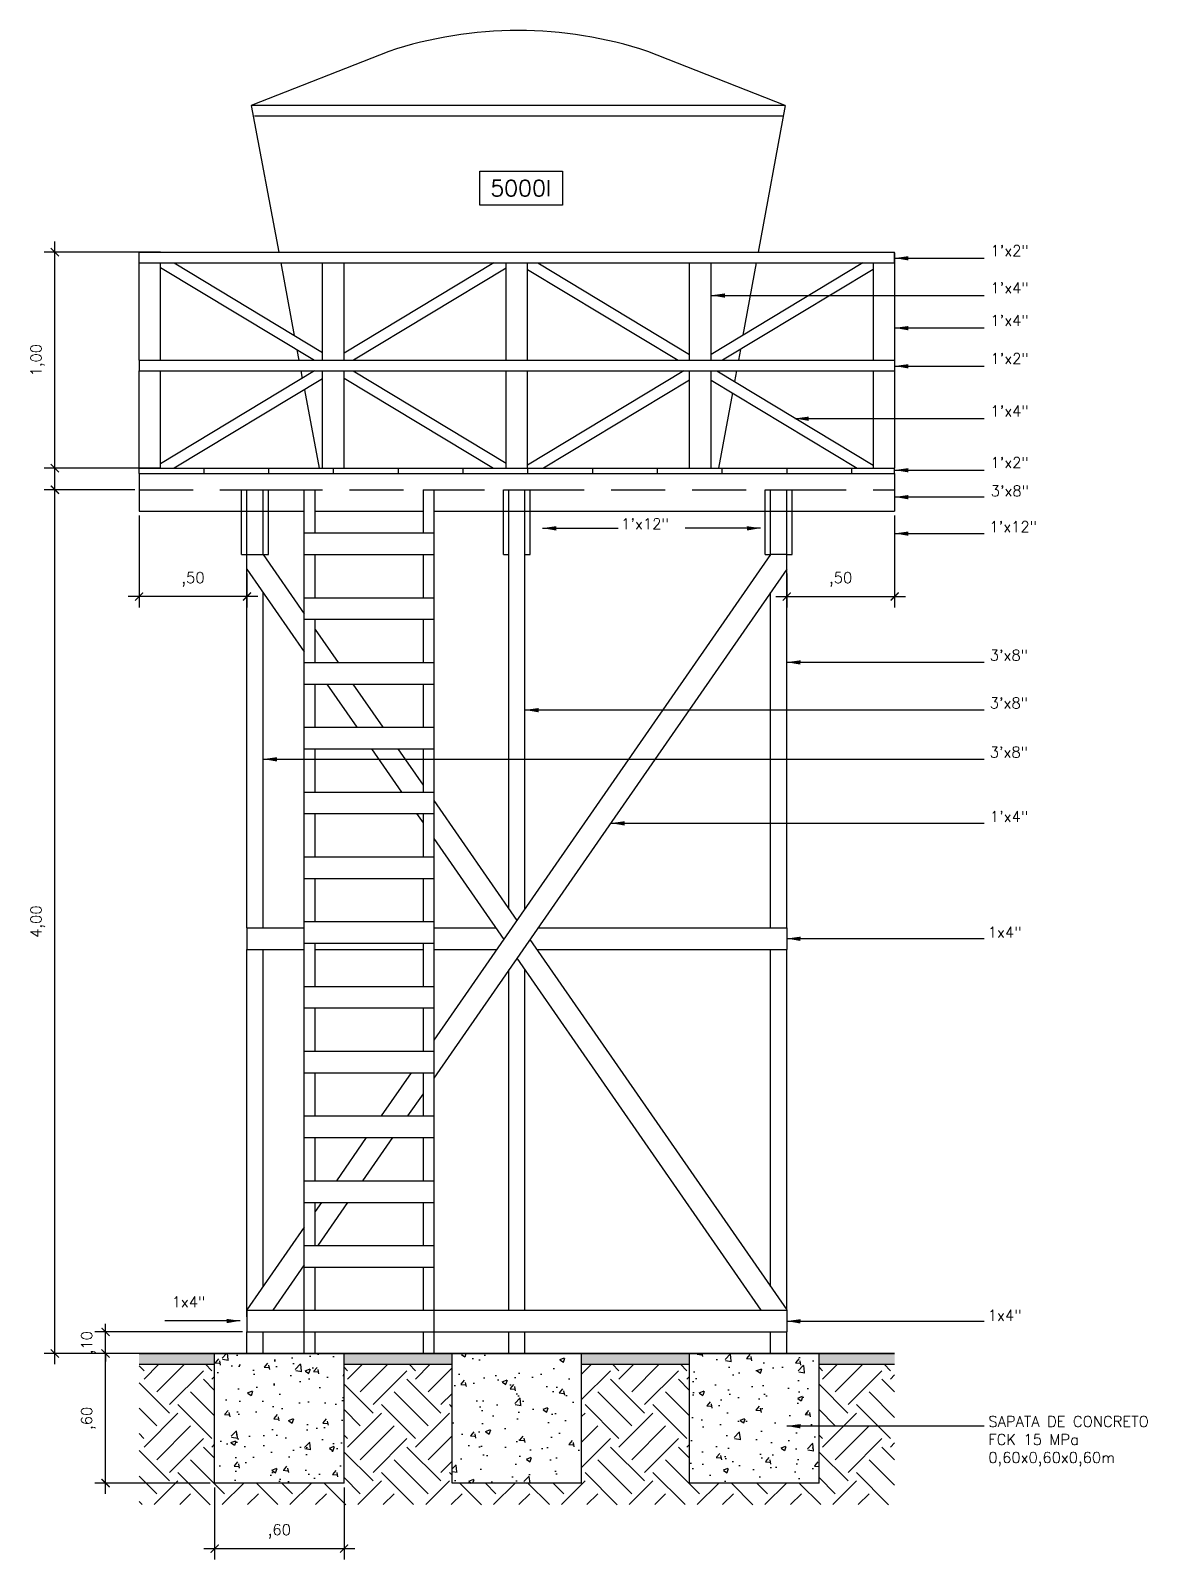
# Model space of a CAD drawing. Header units: millimetres. Extents: x 260 to 453, y 660 to 898.
# Drawn here: x 291.08 to 296.25, y 718.16 to 725.24 of the extents above; entities that cross this region are included whole.
import ezdxf

# ---------------------------------------------------------------- set-up
doc = ezdxf.new("R2010")
doc.units = ezdxf.units.MM
doc.linetypes.add('DASHED', pattern=[19.05, 12.7, -6.35])
doc.linetypes.add('HIDDEN', pattern=[0.375, 0.25, -0.125])
for name, color, linetype in [('AR_COTAS', 1, 'Continuous'), ('AR_SANITÁRIOS', 254, 'Continuous'), ('AR_SÍMBOLOS', 1, 'Continuous'), ('AR_TEXTOS', 2, 'Continuous'), ('CANT-COMPESADO E ESTR MADEIRA', 3, 'Continuous'), ('CANT-CORTE 01', 1, 'Continuous'), ('CANT-CORTE 03', 3, 'Continuous'), ('CANT-MOBILIARIO', 254, 'Continuous')]:
    doc.layers.add(name, color=color, linetype=linetype)
doc.styles.add('ROMANS', font='romans.shx')
doc.dimstyles.new('ESCALA 1.25', dxfattribs={"dimtxt": 0.05, "dimasz": 0.0375, "dimexe": 0.05, "dimexo": 0.02, "dimgap": 0.05, "dimtad": 1, "dimzin": 4, "dimtxsty": 'ROMANS', "dimblk": 'ARCHTICK', "dimcen": 0.5, "dimdle": 0.05, "dimclrd": 256, "dimclre": 256, "dimclrt": 2, "dimazin": 0, "dimtfac": 1, "dimtix": 1, "dimtmove": 2, "dimatfit": 0, "dimldrblk": 'ARCHTICK', "dimfxl": 1, "dimtolj": 1, "dimtzin": 0, "dimlwd": -1, "dimlwe": -1, "dimarcsym": 0})
pattern_1 = [(50, (-1065.41267, -206.37205), (0.227730836, -0.019923857), [0.0238125, -0.2619375]), (355, (-1065.41267, -206.37205), (-0.044053532, 0.238820804), [0.01905, -0.20955]), (100.451, (-1065.3937, -206.3737), (0.183678127, 0.21889586), [0.0202375, -0.2226125]), (46.1842, (-1065.41267, -206.30855), (0.3388488, -0.05255291), [0.03571875, -0.39290625]), (96.6356, (-1065.38443, -206.31293), (0.29675529, 0.309281945), [0.03035625, -0.33391875]), (351.184, (-1065.41267, -206.30855), (0.29675576, 0.3092814), [0.028575, -0.314325]), (21, (-1065.38092, -206.32442), (0.1895186, -0.127831898), [0.0238125, -0.2619375]), (326, (-1065.38092, -206.32442), (0.077252535, 0.230234958), [0.01905, -0.20955]), (71.4514, (-1065.36513, -206.33508), (0.266770613, 0.102403572), [0.0202375, -0.2226125]), (37.5, (-1065.41267, -206.37205), (0.003860754, 0.1056937986), [0, -0.20701, 0, -0.212725, 0, -0.21034375]), (7.5, (-1065.41267, -206.37205), (0.083524578, 0.1252257185), [0, -0.121285, 0, -0.2022475, 0, -0.08016875]), (327.5, (-1065.48347, -206.37205), (0.169488244, -0.00716093), [0, -0.079375, 0, -0.24765, 0, -0.3286125]), (317.5, (-1065.51522, -206.37205), (0.185161477, 0.031783114), [0, -0.1031875, 0, -0.164465, 0, -0.2333625])]

# ---------------------------------------------------------------- blocks, each defined once
blk = doc.blocks.new('_ArchTick')
at = {"color": 0, "const_width": 0.15}
blk.add_lwpolyline([(-0.5, -0.5), (0.5, 0.5)], dxfattribs=at)
blk = doc.blocks.new('*D61')
at = {"layer": 'AR_COTAS', "transparency": 16777216}
for p, q in [((291.9305, 718.4908), (291.9305, 718.1572)), ((292.5305, 718.4908), (292.5305, 718.1572)), ((291.8805, 718.2072), (292.5805, 718.2072))]:
    blk.add_line(p, q, dxfattribs=at)
at = {"layer": 'Defpoints', "color": 0, "transparency": 16777216}
for p in [(291.9305, 718.5108), (292.5305, 718.5108), (292.5305, 718.2072)]:
    blk.add_point(p, dxfattribs=at)
at = {"layer": 'AR_COTAS', "transparency": 16777216, "xscale": 0.0375, "yscale": 0.0375, "zscale": 0.0375, "rotation": 180}
blk.add_blockref('_ArchTick', (291.9305, 718.2072), dxfattribs=at)
at = {"layer": 'AR_COTAS', "transparency": 16777216, "xscale": 0.0375, "yscale": 0.0375, "zscale": 0.0375}
blk.add_blockref('_ArchTick', (292.5305, 718.2072), dxfattribs=at)
at = {"layer": 'AR_COTAS', "color": 2, "transparency": 16777216, "insert": (292.2305, 718.287), "char_height": 0.05, "attachment_point": 5, "style": 'ROMANS'}
blk.add_mtext('\\A1;,60', dxfattribs=at)
blk = doc.blocks.new('*D62')
at = {"layer": 'AR_COTAS', "transparency": 16777216}
for p, q in [((291.6802, 724.2108), (291.1407, 724.2108)), ((291.1907, 723.1608), (291.1907, 724.2608)), ((291.6802, 723.2108), (291.1407, 723.2108))]:
    blk.add_line(p, q, dxfattribs=at)
at = {"layer": 'Defpoints', "color": 0, "transparency": 16777216}
for p in [(291.1907, 724.2108), (291.7002, 724.2108), (291.7002, 723.2108)]:
    blk.add_point(p, dxfattribs=at)
at = {"layer": 'AR_COTAS', "transparency": 16777216, "xscale": 0.0375, "yscale": 0.0375, "zscale": 0.0375}
for p, rotation in [((291.1907, 724.2108), 90), ((291.1907, 723.2108), 270)]:
    blk.add_blockref('_ArchTick', p, dxfattribs=dict(at, rotation=rotation))
at = {"layer": 'AR_COTAS', "color": 2, "transparency": 16777216, "insert": (291.1109, 723.7108), "char_height": 0.05, "attachment_point": 5, "rotation": 90, "style": 'ROMANS'}
blk.add_mtext('\\A1;1,00', dxfattribs=at)
blk = doc.blocks.new('*D139')
at = {"layer": 'AR_COTAS', "transparency": 16777216}
for p, q in [((291.9105, 719.1108), (291.3755, 719.1108)), ((291.4255, 718.4608), (291.4255, 719.1608)), ((291.9105, 718.5108), (291.3755, 718.5108))]:
    blk.add_line(p, q, dxfattribs=at)
at = {"layer": 'Defpoints', "color": 0, "transparency": 16777216}
for p in [(291.4255, 719.1108), (291.9305, 719.1108), (291.9305, 718.5108)]:
    blk.add_point(p, dxfattribs=at)
at = {"layer": 'AR_COTAS', "transparency": 16777216, "xscale": 0.0375, "yscale": 0.0375, "zscale": 0.0375}
for p, rotation in [((291.4255, 719.1108), 90), ((291.4255, 718.5108), 270)]:
    blk.add_blockref('_ArchTick', p, dxfattribs=dict(at, rotation=rotation))
at = {"layer": 'AR_COTAS', "color": 2, "transparency": 16777216, "insert": (291.3457, 718.8108), "char_height": 0.05, "attachment_point": 5, "rotation": 90, "style": 'ROMANS'}
blk.add_mtext('\\A1;,60', dxfattribs=at)
blk = doc.blocks.new('*D140')
at = {"layer": 'AR_COTAS', "transparency": 16777216}
for p, q in [((291.4255, 719.2108), (291.4255, 719.2483)), ((292.0605, 719.2108), (291.3755, 719.2108)), ((291.4255, 719.1108), (291.4255, 719.2108)), ((291.5605, 719.1108), (291.3755, 719.1108)), ((291.4255, 719.1108), (291.4255, 719.0733))]:
    blk.add_line(p, q, dxfattribs=at)
at = {"layer": 'Defpoints', "color": 0, "transparency": 16777216}
for p in [(291.4255, 719.2108), (292.0805, 719.2108), (291.5805, 719.1108)]:
    blk.add_point(p, dxfattribs=at)
at = {"layer": 'AR_COTAS', "transparency": 16777216, "xscale": 0.0375, "yscale": 0.0375, "zscale": 0.0375}
for p, rotation in [((291.4255, 719.2108), 270), ((291.4255, 719.1108), 90)]:
    blk.add_blockref('_ArchTick', p, dxfattribs=dict(at, rotation=rotation))
at = {"layer": 'AR_COTAS', "color": 2, "transparency": 16777216, "insert": (291.3457, 719.1608), "char_height": 0.05, "attachment_point": 5, "rotation": 90, "style": 'ROMANS'}
blk.add_mtext('\\A1;,10', dxfattribs=at)
blk = doc.blocks.new('*D141')
at = {"layer": 'AR_COTAS', "transparency": 16777216}
for p, q in [((291.5805, 722.9908), (291.5805, 722.5662)), ((292.0805, 722.7235), (292.0805, 722.5662)), ((292.1305, 722.6162), (291.5305, 722.6162))]:
    blk.add_line(p, q, dxfattribs=at)
at = {"layer": 'Defpoints', "color": 0, "transparency": 16777216}
for p in [(291.5805, 723.0108), (292.0805, 722.7435), (291.5805, 722.6162)]:
    blk.add_point(p, dxfattribs=at)
at = {"layer": 'AR_COTAS', "transparency": 16777216, "xscale": 0.0375, "yscale": 0.0375, "zscale": 0.0375, "rotation": 180}
blk.add_blockref('_ArchTick', (291.5805, 722.6162), dxfattribs=at)
at = {"layer": 'AR_COTAS', "transparency": 16777216, "xscale": 0.0375, "yscale": 0.0375, "zscale": 0.0375}
blk.add_blockref('_ArchTick', (292.0805, 722.6162), dxfattribs=at)
at = {"layer": 'AR_COTAS', "color": 2, "transparency": 16777216, "insert": (291.8305, 722.696), "char_height": 0.05, "attachment_point": 5, "style": 'ROMANS'}
blk.add_mtext('\\A1;,50', dxfattribs=at)
blk = doc.blocks.new('*D142')
at = {"layer": 'AR_COTAS', "transparency": 16777216}
for p, q in [((295.0805, 722.9908), (295.0805, 722.5662)), ((294.5805, 722.7235), (294.5805, 722.5662)), ((294.5305, 722.6162), (295.1305, 722.6162))]:
    blk.add_line(p, q, dxfattribs=at)
at = {"layer": 'Defpoints', "color": 0, "transparency": 16777216}
for p in [(295.0805, 723.0108), (294.5805, 722.7435), (295.0805, 722.6162)]:
    blk.add_point(p, dxfattribs=at)
at = {"layer": 'AR_COTAS', "transparency": 16777216, "xscale": 0.0375, "yscale": 0.0375, "zscale": 0.0375, "rotation": 180}
blk.add_blockref('_ArchTick', (294.5805, 722.6162), dxfattribs=at)
at = {"layer": 'AR_COTAS', "transparency": 16777216, "xscale": 0.0375, "yscale": 0.0375, "zscale": 0.0375}
blk.add_blockref('_ArchTick', (295.0805, 722.6162), dxfattribs=at)
at = {"layer": 'AR_COTAS', "color": 2, "transparency": 16777216, "insert": (294.8305, 722.696), "char_height": 0.05, "attachment_point": 5, "style": 'ROMANS'}
blk.add_mtext('\\A1;,50', dxfattribs=at)
blk = doc.blocks.new('*D64')
at = {"layer": 'AR_COTAS', "transparency": 16777216}
for p, q in [((291.1907, 719.0608), (291.1907, 723.1608)), ((291.5605, 723.1108), (291.1407, 723.1108)), ((291.5605, 719.1108), (291.1407, 719.1108))]:
    blk.add_line(p, q, dxfattribs=at)
at = {"layer": 'Defpoints', "color": 0, "transparency": 16777216}
for p in [(291.1907, 723.1108), (291.5805, 723.1108), (291.5805, 719.1108)]:
    blk.add_point(p, dxfattribs=at)
at = {"layer": 'AR_COTAS', "transparency": 16777216, "xscale": 0.0375, "yscale": 0.0375, "zscale": 0.0375}
for p, rotation in [((291.1907, 723.1108), 90), ((291.1907, 719.1108), 270)]:
    blk.add_blockref('_ArchTick', p, dxfattribs=dict(at, rotation=rotation))
at = {"layer": 'AR_COTAS', "color": 2, "transparency": 16777216, "insert": (291.1109, 721.1108), "char_height": 0.05, "attachment_point": 5, "rotation": 90, "style": 'ROMANS'}
blk.add_mtext('\\A1;4,00', dxfattribs=at)

msp = doc.modelspace()

# ---------------------------------------------------------------- hatches: boundary and pattern name
at = {"layer": 'CANT-COMPESADO E ESTR MADEIRA'}
h = msp.add_hatch(dxfattribs=at)
h.set_pattern_fill('AR-SAND', color=256, scale=0.035, style=0)
h.set_pattern_definition([(37.5, (-1065.4127, -206.372), (-0.0560011, 1.7129463), [0, -1.35128, 0, -1.5113, 0, -1.444625]), (7.5, (-1065.4127, -206.372), (1.5733315, 2.508888), [0, -0.72898, 0, -1.21793, 0, -0.466725]), (327.5, (-1066.5061, -206.372), (2.7684733, 0.0050301), [0, -0.4445, 0, -1.6002, 0, -2.08915]), (317.5, (-1066.5061, -206.372), (2.6724476, 0.7802526), [0, -0.22225, 0, -1.04902, 0, -1.20015])])
h.paths.add_polyline_path([(292.5305, 718.5108), (292.5305, 719.1108), (291.9305, 719.1108), (291.9305, 718.5108)])
at = {"layer": 'CANT-CORTE 01'}
h = msp.add_hatch(dxfattribs=at)
h.set_pattern_fill('AR-CONC', color=1, scale=0.00125, style=0)
h.set_pattern_definition(pattern_1)
h.paths.add_polyline_path([(292.5305, 719.1108), (291.9305, 719.1108), (291.9305, 718.5108), (292.5305, 718.5108)])
h = msp.add_hatch(dxfattribs=at)
h.set_pattern_fill('AR-CONC', color=1, scale=0.00125, style=0)
h.set_pattern_definition(pattern_1)
h.paths.add_polyline_path([(293.0305, 718.5108), (293.6305, 718.5108), (293.6305, 719.1108), (293.0305, 719.1108)])
h = msp.add_hatch(dxfattribs=at)
h.set_pattern_fill('AR-CONC', color=1, scale=0.00125, style=0)
h.set_pattern_definition(pattern_1)
h.paths.add_polyline_path([(294.1305, 718.5108), (294.7305, 718.5108), (294.7305, 719.1108), (294.1305, 719.1108)])
at = {"layer": 'CANT-CORTE 01', "ltscale": 0.5}
h = msp.add_hatch(dxfattribs=at)
h.set_pattern_fill('EARTH', color=254, scale=0.035, angle=405, style=0)
h.set_pattern_definition([(45, (-1073.95122, -206.76607), (7e-16, 0.314308964), [0.22225, -0.22225]), (45, (-1074.01015, -206.70714), (7e-16, 0.314308964), [0.22225, -0.22225]), (45, (-1074.06908, -206.6482), (7e-16, 0.314308964), [0.22225, -0.22225]), (135, (-1074.06908, -206.60892), (-0.314308964, 7e-16), [0.22225, -0.22225]), (135, (-1074.01015, -206.54999), (-0.314308964, 7e-16), [0.22225, -0.22225]), (135, (-1073.95122, -206.49105), (-0.314308964, 7e-16), [0.22225, -0.22225])])
h.paths.add_polyline_path([(295.0805, 719.0608), (294.7305, 719.0608), (294.7305, 718.5108), (294.1305, 718.5108), (294.1305, 719.0608), (293.6305, 719.0608), (293.6305, 718.5108), (293.0305, 718.5108), (293.0305, 719.0608), (292.5305, 719.0608), (292.5305, 718.5108), (291.9305, 718.5108), (291.9305, 719.0608), (291.5805, 719.0608), (291.5805, 718.4108), (295.0805, 718.4108)])
at = {"layer": 'CANT-CORTE 03'}
for points in [[(291.9305, 719.1108), (291.5805, 719.1108), (291.5805, 719.0608), (291.9305, 719.0608)], [(293.0305, 719.1108), (292.5305, 719.1108), (292.5305, 719.0608), (293.0305, 719.0608)], [(294.1305, 719.1108), (293.6305, 719.1108), (293.6305, 719.0608), (294.1305, 719.0608)], [(295.0805, 719.1108), (294.7305, 719.1108), (294.7305, 719.0608), (295.0805, 719.0608)]]:
    msp.add_hatch(color=256, dxfattribs=at).paths.add_polyline_path(points)

# ---------------------------------------------------------------- linework, layer by layer
at = {"layer": 'AR_COTAS'}
msp.add_lwpolyline([(293.1598, 724.5863), (293.5419, 724.5863), (293.5419, 724.4279), (293.1598, 724.4279)], close=True, dxfattribs=at)
at = {"layer": 'AR_SANITÁRIOS'}
for p, q in [((292.737, 725.1408), (292.1001, 724.8908)), ((294.5739, 724.8908), (293.937, 725.1408)), ((292.1001, 724.8908), (292.2275, 724.2108)), ((294.5739, 724.8908), (292.1001, 724.8908)), ((294.5647, 724.8408), (292.1147, 724.8408)), ((294.5739, 724.8908), (294.4488, 724.2108)), ((292.2368, 724.1608), (292.2997, 723.8252)), ((294.4396, 724.1608), (294.378, 723.8262)), ((292.312, 723.7594), (292.3211, 723.7108)), ((294.3659, 723.7605), (294.3567, 723.7108)), ((292.3305, 723.6608), (292.3369, 723.6266)), ((294.3475, 723.6608), (294.3385, 723.6119)), ((292.3467, 723.5741), (292.4147, 723.2108)), ((294.3289, 723.5593), (294.2647, 723.2108))]:
    msp.add_line(p, q, dxfattribs=at)
msp.add_arc((293.337, 723.3194), 1.9177, 71.76734, 108.23266, dxfattribs=at)
at = {"layer": 'AR_SÍMBOLOS'}
for p, q in [((295.0805, 724.1836), (295.4949, 724.1836)), ((294.2305, 724.011), (295.4949, 724.011)), ((295.0805, 723.8602), (295.4949, 723.8602)), ((295.0805, 723.6836), (295.4949, 723.6836)), ((294.6189, 723.4407), (295.4949, 723.4407)), ((295.0805, 723.202), (295.4949, 723.202)), ((295.0805, 723.0774), (295.4949, 723.0774)), ((293.4491, 722.933), (293.7993, 722.933)), ((294.4599, 722.933), (294.1097, 722.933)), ((295.0805, 722.9086), (295.4949, 722.9086)), ((294.5805, 722.3121), (295.4949, 722.3121)), ((293.368, 722.0911), (295.4949, 722.0911)), ((292.1555, 721.8634), (295.4949, 721.8634)), ((293.7662, 721.5669), (295.4949, 721.5669)), ((294.5805, 721.0324), (295.4949, 721.0324)), ((292.0497, 719.2623), (291.6995, 719.2623)), ((294.5805, 719.2608), (295.4949, 719.2608)), ((294.5805, 718.7751), (295.4949, 718.7751))]:
    msp.add_line(p, q, dxfattribs=at)
for points in [[(295.1446, 724.1924), (295.1442, 724.1724), (295.0805, 724.1836)], [(294.2946, 724.0199), (294.2942, 723.9999), (294.2305, 724.011)], [(295.1446, 723.869), (295.1442, 723.849), (295.0805, 723.8602)], [(295.1446, 723.6924), (295.1442, 723.6724), (295.0805, 723.6836)], [(294.683, 723.4496), (294.6827, 723.4296), (294.6189, 723.4407)], [(295.1446, 723.2109), (295.1442, 723.1909), (295.0805, 723.202)], [(295.1446, 723.0863), (295.1442, 723.0663), (295.0805, 723.0774)], [(293.5132, 722.9419), (293.5129, 722.9219), (293.4491, 722.933)], [(294.3958, 722.9419), (294.3962, 722.9219), (294.4599, 722.933)], [(295.1446, 722.9174), (295.1442, 722.8974), (295.0805, 722.9086)], [(294.6446, 722.321), (294.6442, 722.301), (294.5805, 722.3121)], [(293.4321, 722.0999), (293.4317, 722.0799), (293.368, 722.0911)], [(292.2196, 721.8723), (292.2192, 721.8523), (292.1555, 721.8634)], [(293.8303, 721.5757), (293.8299, 721.5557), (293.7662, 721.5669)], [(294.6446, 721.0412), (294.6442, 721.0212), (294.5805, 721.0324)], [(291.9856, 719.2711), (291.986, 719.2512), (292.0497, 719.2623)], [(294.6446, 719.2697), (294.6442, 719.2497), (294.5805, 719.2608)], [(294.6446, 718.784), (294.6442, 718.764), (294.5805, 718.7751)]]:
    msp.add_solid(points, dxfattribs=at)
at = {"layer": 'CANT-COMPESADO E ESTR MADEIRA', "color": 3}
for p, q in [((291.5805, 724.2108), (295.0805, 724.2108)), ((291.5805, 724.1608), (291.5805, 724.2108)), ((295.0805, 724.1608), (295.0805, 724.2108)), ((295.0805, 724.2086), (295.0805, 724.1586)), ((291.5805, 724.1608), (295.0805, 724.1608)), ((291.5805, 723.7108), (295.0805, 723.7108)), ((291.5805, 723.7108), (291.5805, 723.6608)), ((295.0805, 723.7108), (295.0805, 723.6608)), ((291.5805, 723.6608), (295.0805, 723.6608)), ((292.0805, 722.8108), (292.1555, 722.8108)), ((294.5805, 722.8108), (294.5055, 722.8108))]:
    msp.add_line(p, q, dxfattribs=at)
at = {"layer": 'CANT-COMPESADO E ESTR MADEIRA', "color": 2}
for p, q in [((291.5805, 723.7108), (291.5805, 724.1608)), ((291.6805, 723.7108), (291.6805, 724.1608)), ((292.4305, 723.7108), (292.4305, 724.1608)), ((292.5305, 723.7108), (292.5305, 724.1608)), ((294.1305, 723.7108), (294.1305, 724.1608)), ((294.2305, 723.7108), (294.2305, 724.1608)), ((294.9805, 724.1608), (294.9805, 723.7108)), ((295.0805, 724.1608), (295.0805, 723.7108)), ((291.5805, 723.2108), (291.5805, 723.6608)), ((291.6805, 723.2108), (291.6805, 723.6608)), ((292.4305, 723.2108), (292.4305, 723.6608)), ((292.5305, 723.2108), (292.5305, 723.6608)), ((294.1305, 723.2108), (294.1305, 723.6608)), ((294.2305, 723.2108), (294.2305, 723.6608)), ((294.9805, 723.6608), (294.9805, 723.2108)), ((295.0805, 723.6608), (295.0805, 723.2108)), ((291.5805, 723.1858), (291.5805, 723.2108)), ((291.5805, 723.1858), (295.0805, 723.1858)), ((291.5805, 723.1108), (291.5805, 723.0108)), ((295.0805, 723.1108), (295.0805, 723.0108)), ((291.5805, 723.0108), (292.0555, 723.0108)), ((292.1805, 723.0108), (292.3459, 723.0108)), ((292.3959, 723.0108), (292.8959, 723.0108)), ((292.9459, 723.0108), (293.268, 723.0108)), ((293.393, 723.0108), (294.4805, 723.0108)), ((294.6055, 723.0108), (295.0805, 723.0108)), ((292.1555, 722.8108), (292.3459, 722.5363)), ((294.5055, 722.8108), (292.9459, 720.5616)), ((292.0805, 722.7435), (292.3459, 722.3608)), ((294.5805, 722.7435), (292.9459, 720.3861)), ((292.3959, 722.4642), (292.5022, 722.3108)), ((292.4499, 722.2108), (292.5886, 722.0108)), ((292.5716, 722.2108), (292.7103, 722.0108)), ((292.6579, 721.9108), (292.7966, 721.7108)), ((292.7796, 721.9108), (292.8959, 721.7431)), ((292.9459, 721.671), (293.3305, 721.1163)), ((292.8659, 721.6108), (292.8959, 721.5676)), ((292.9459, 721.4955), (293.2697, 721.0286)), ((292.0805, 721.0824), (292.3459, 721.0824)), ((292.0805, 721.0824), (292.0805, 720.9824)), ((292.9459, 721.0824), (293.2324, 721.0824)), ((293.3914, 721.0286), (294.5805, 719.3137)), ((293.4287, 721.0824), (294.5805, 721.0824)), ((294.5805, 721.0824), (294.5805, 720.9824)), ((292.0805, 720.9824), (292.3459, 720.9824)), ((292.3959, 720.9824), (292.8959, 720.9824)), ((292.9459, 720.9824), (293.2376, 720.9824)), ((293.4234, 720.9824), (294.5805, 720.9824)), ((293.3305, 720.9408), (294.4608, 719.3108)), ((292.8413, 720.4108), (292.7026, 720.2108)), ((292.8959, 720.314), (292.8243, 720.2108)), ((292.6333, 720.1108), (292.4946, 719.9108)), ((292.755, 720.1108), (292.6163, 719.9108)), ((292.4252, 719.8108), (292.3959, 719.7685)), ((292.5469, 719.8108), (292.4082, 719.6108)), ((292.3459, 719.6964), (292.0805, 719.3137)), ((292.3459, 719.5209), (292.2002, 719.3108)), ((292.0805, 719.3137), (292.0805, 719.2108)), ((292.0805, 719.3108), (292.3459, 719.3108)), ((292.9459, 719.3108), (294.5805, 719.3108)), ((294.5805, 719.3108), (294.5805, 719.2108)), ((292.0805, 719.2108), (292.3459, 719.2108)), ((292.9459, 719.2108), (294.5805, 719.2108))]:
    msp.add_line(p, q, dxfattribs=at)
at = {"layer": 'CANT-COMPESADO E ESTR MADEIRA', "color": 1}
for p, q in [((291.6805, 724.1398), (292.3926, 723.7108)), ((291.7425, 724.1608), (292.4305, 723.7464)), ((293.2237, 724.1608), (292.5305, 723.7432)), ((293.2805, 724.1367), (292.5736, 723.7108)), ((293.3805, 724.1306), (294.0774, 723.7108)), ((293.4273, 724.1608), (294.1305, 723.7372)), ((294.9335, 724.1608), (294.2305, 723.7373)), ((294.9805, 724.1308), (294.2834, 723.7108)), ((292.3937, 723.6608), (291.6805, 723.2312)), ((292.5725, 723.6608), (293.2805, 723.2343)), ((294.1035, 723.6608), (293.3805, 723.2253)), ((294.2573, 723.6608), (294.9805, 723.2252)), ((292.4305, 723.6246), (291.7436, 723.2108)), ((292.5305, 723.6278), (293.2227, 723.2108)), ((294.1305, 723.6187), (293.4534, 723.2108)), ((294.2305, 723.6186), (294.9074, 723.2108)), ((291.5805, 723.2108), (295.0805, 723.2108)), ((291.8805, 723.2108), (291.8805, 723.1858)), ((292.1805, 723.2108), (292.1805, 723.1858)), ((292.4805, 723.2108), (292.4805, 723.1858)), ((292.7805, 723.2108), (292.7805, 723.1858)), ((293.0805, 723.2108), (293.0805, 723.1858)), ((293.3805, 723.2108), (293.3805, 723.1858)), ((293.6805, 723.2108), (293.6805, 723.1858)), ((293.9805, 723.2108), (293.9805, 723.1858)), ((294.2805, 723.2108), (294.2805, 723.1858)), ((294.5805, 723.2108), (294.5805, 723.1858)), ((294.8805, 723.2108), (294.8805, 723.1858)), ((292.0805, 722.8108), (292.0805, 723.0108)), ((292.1555, 722.8108), (292.1555, 723.0108)), ((293.293, 721.1704), (293.293, 723.0108)), ((293.368, 721.1704), (293.368, 723.0108)), ((294.5055, 722.8108), (294.5055, 723.0108)), ((294.5805, 722.8108), (294.5805, 723.0108)), ((292.0805, 721.0824), (292.0805, 722.7435)), ((294.5805, 721.0824), (294.5805, 722.7435)), ((292.1555, 721.0824), (292.1555, 722.6353)), ((294.5055, 721.0824), (294.5055, 722.6353)), ((292.0805, 719.2812), (292.0805, 720.9824)), ((292.1555, 719.4218), (292.1555, 720.9824)), ((294.5055, 719.4218), (294.5055, 720.9824)), ((294.5805, 719.3108), (294.5805, 720.9824)), ((293.293, 719.3108), (293.293, 720.8868)), ((293.368, 719.3108), (293.368, 720.8868)), ((292.0805, 719.1108), (292.0805, 719.2108)), ((292.1555, 719.1108), (292.1555, 719.2108)), ((293.293, 719.1108), (293.293, 719.2108)), ((293.368, 719.1108), (293.368, 719.2108)), ((294.5055, 719.1108), (294.5055, 719.2108)), ((294.5805, 719.1108), (294.5805, 719.2108))]:
    msp.add_line(p, q, dxfattribs=at)
at = {"layer": 'CANT-COMPESADO E ESTR MADEIRA'}
for p, q in [((293.2805, 723.7108), (293.2805, 724.1608)), ((293.3805, 723.7108), (293.3805, 724.1608)), ((293.2805, 723.2108), (293.2805, 723.6608)), ((293.3805, 723.2108), (293.3805, 723.6608)), ((292.0555, 722.8108), (292.0555, 723.0108)), ((292.1805, 722.8108), (292.1805, 723.0108)), ((293.268, 722.8108), (293.268, 723.0108)), ((293.393, 722.8108), (293.393, 723.0108)), ((294.4805, 722.8108), (294.4805, 723.0108)), ((294.6055, 722.8108), (294.6055, 723.0108)), ((292.0555, 722.8108), (292.0805, 722.8108)), ((292.1555, 722.8108), (292.1805, 722.8108)), ((293.268, 722.8108), (293.293, 722.8108)), ((293.368, 722.8108), (293.393, 722.8108)), ((294.4805, 722.8108), (294.5055, 722.8108)), ((294.5805, 722.8108), (294.6055, 722.8108))]:
    msp.add_line(p, q, dxfattribs=at)
at = {"layer": 'CANT-COMPESADO E ESTR MADEIRA', "color": 2, "linetype": 'HIDDEN'}
for p, q in [((295.0805, 723.1858), (295.0805, 723.2108)), ((291.5805, 723.1858), (291.5805, 723.1108)), ((295.0805, 723.1858), (295.0805, 723.1108))]:
    msp.add_line(p, q, dxfattribs=at)
at = {"layer": 'CANT-COMPESADO E ESTR MADEIRA', "color": 1, "linetype": 'HIDDEN'}
for p, q in [((291.5805, 723.1108), (292.0555, 723.1108)), ((292.1805, 723.1108), (293.268, 723.1108)), ((293.393, 723.1108), (294.4805, 723.1108)), ((294.6055, 723.1108), (295.0805, 723.1108))]:
    msp.add_line(p, q, dxfattribs=at)
at = {"layer": 'CANT-COMPESADO E ESTR MADEIRA', "linetype": 'DASHED', "ltscale": 0.045}
for p, q in [((292.0555, 723.1108), (292.1805, 723.1108)), ((292.0555, 723.0108), (292.0555, 723.1108)), ((292.0805, 723.0108), (292.0805, 723.1108)), ((292.1555, 723.0108), (292.1555, 723.1108)), ((292.1805, 723.0108), (292.1805, 723.1108)), ((293.268, 723.1108), (293.393, 723.1108)), ((293.268, 723.0108), (293.268, 723.1108)), ((293.293, 723.0108), (293.293, 723.1108)), ((293.368, 723.0108), (293.368, 723.1108)), ((293.393, 723.0108), (293.393, 723.1108)), ((294.4805, 723.1108), (294.6055, 723.1108)), ((294.4805, 723.0108), (294.4805, 723.1108)), ((294.5055, 723.0108), (294.5055, 723.1108)), ((294.5805, 723.0108), (294.5805, 723.1108)), ((294.6055, 723.0108), (294.6055, 723.1108)), ((292.0555, 723.0108), (292.1805, 723.0108)), ((293.268, 723.0108), (293.393, 723.0108)), ((294.4805, 723.0108), (294.6055, 723.0108))]:
    msp.add_line(p, q, dxfattribs=at)
at = {"layer": 'CANT-COMPESADO E ESTR MADEIRA', "color": 2}
for points in [[(292.0805, 722.7435), (292.0805, 722.8108)], [(294.5805, 722.7435), (294.5805, 722.8108)]]:
    msp.add_lwpolyline(points, dxfattribs=at)
at = {"layer": 'CANT-CORTE 03'}
for p, q in [((295.0805, 719.1108), (291.5805, 719.1108)), ((291.5805, 719.1108), (295.0805, 719.1108)), ((291.5805, 719.1108), (295.0805, 719.1108)), ((291.5805, 719.0608), (291.9305, 719.0608)), ((292.5305, 719.0608), (293.0305, 719.0608)), ((293.6305, 719.0608), (294.1305, 719.0608)), ((294.7305, 719.0608), (295.0805, 719.0608))]:
    msp.add_line(p, q, dxfattribs=at)
at = {"layer": 'CANT-CORTE 03', "color": 2}
for p, q in [((291.9305, 718.5108), (291.9305, 719.1108)), ((292.5305, 718.5108), (292.5305, 719.1108)), ((293.0305, 718.5108), (293.0305, 719.1108)), ((293.6305, 718.5108), (293.6305, 719.1108)), ((294.1305, 718.5108), (294.1305, 719.1108)), ((294.7305, 718.5108), (294.7305, 719.1108)), ((292.5305, 718.5108), (291.9305, 718.5108)), ((293.6305, 718.5108), (293.0305, 718.5108)), ((294.7305, 718.5108), (294.1305, 718.5108))]:
    msp.add_line(p, q, dxfattribs=at)
at = {"layer": 'CANT-MOBILIARIO', "color": 3}
for p, q in [((292.3459, 723.1108), (292.3959, 723.1108)), ((292.3459, 719.1108), (292.3459, 723.1108)), ((292.3959, 722.9108), (292.3959, 723.1108)), ((292.8959, 723.1108), (292.8959, 722.9108)), ((292.8959, 723.1108), (292.9459, 723.1108)), ((292.9459, 723.1108), (292.9459, 719.1108)), ((292.3459, 722.9108), (292.9459, 722.9108)), ((292.3459, 722.8108), (292.9459, 722.8108)), ((292.3959, 722.6108), (292.3959, 722.8108)), ((292.8959, 722.8108), (292.8959, 722.6108)), ((292.3459, 722.6108), (292.9459, 722.6108)), ((292.3459, 722.5108), (292.9459, 722.5108)), ((292.3959, 722.3108), (292.3959, 722.5108)), ((292.8959, 722.5108), (292.8959, 722.3108)), ((292.3459, 722.3108), (292.9459, 722.3108)), ((292.3459, 722.2108), (292.9459, 722.2108)), ((292.3959, 722.0108), (292.3959, 722.2108)), ((292.8959, 722.2108), (292.8959, 722.0108)), ((292.3459, 722.0108), (292.9459, 722.0108)), ((292.3459, 721.9108), (292.9459, 721.9108)), ((292.3959, 721.7108), (292.3959, 721.9108)), ((292.8959, 721.9108), (292.8959, 721.7108)), ((292.3459, 721.7108), (292.9459, 721.7108)), ((292.3459, 721.6108), (292.9459, 721.6108)), ((292.3959, 721.4108), (292.3959, 721.6108)), ((292.8959, 721.6108), (292.8959, 721.4108)), ((292.3459, 721.4108), (292.9459, 721.4108)), ((292.3459, 721.3108), (292.9459, 721.3108)), ((292.3959, 721.1108), (292.3959, 721.3108)), ((292.8959, 721.3108), (292.8959, 721.1108)), ((292.3459, 721.1108), (292.9459, 721.1108)), ((292.3459, 721.0108), (292.9459, 721.0108)), ((292.3959, 720.8108), (292.3959, 721.0108)), ((292.8959, 721.0108), (292.8959, 720.8108)), ((292.3459, 720.8108), (292.9459, 720.8108)), ((292.3459, 720.7108), (292.9459, 720.7108)), ((292.3959, 720.5108), (292.3959, 720.7108)), ((292.8959, 720.7108), (292.8959, 720.5108)), ((292.3459, 720.5108), (292.9459, 720.5108)), ((292.3459, 720.4108), (292.9459, 720.4108)), ((292.3959, 720.2108), (292.3959, 720.4108)), ((292.8959, 720.4108), (292.8959, 720.2108)), ((292.3459, 720.2108), (292.9459, 720.2108)), ((292.3459, 720.1108), (292.9459, 720.1108)), ((292.3959, 719.9108), (292.3959, 720.1108)), ((292.8959, 720.1108), (292.8959, 719.9108)), ((292.3459, 719.9108), (292.9459, 719.9108)), ((292.3459, 719.8108), (292.9459, 719.8108)), ((292.3959, 719.6108), (292.3959, 719.8108)), ((292.8959, 719.8108), (292.8959, 719.6108)), ((292.3459, 719.6108), (292.9459, 719.6108)), ((292.3459, 719.5108), (292.9459, 719.5108)), ((292.3959, 719.3108), (292.3959, 719.5108)), ((292.8959, 719.5108), (292.8959, 719.3108)), ((292.3459, 719.3108), (292.9459, 719.3108)), ((292.3459, 719.2108), (292.9459, 719.2108)), ((292.3959, 719.1108), (292.3959, 719.2108)), ((292.8959, 719.2108), (292.8959, 719.1108))]:
    msp.add_line(p, q, dxfattribs=at)

# ---------------------------------------------------------------- texts
at = {"layer": 'AR_TEXTOS', "width": 5.4021, "style": 'ROMANS'}
for s, insert, char_height, attachment_point in [('5000l', (293.2078, 724.5446), 0.075, 1), ('1\'x2"', (295.5242, 724.2431), 0.05, 1), ('1\'x4"', (295.5242, 724.0706), 0.05, 1), ('1\'x4"', (295.5242, 723.9197), 0.05, 1), ('1\'x2"', (295.5242, 723.7431), 0.05, 1), ('1\'x4"', (295.5242, 723.5003), 0.05, 1), ('1\'x2"', (295.5242, 723.2615), 0.05, 1), ('3\'x8"', (295.7031, 723.1304), 0.05, 3), ('1\'x12"', (293.814, 722.9779), 0.05, 1), ('1\'x12"', (295.5196, 722.9645), 0.05, 1), ('3\'x8"', (295.521, 722.3693), 0.05, 1), ('3\'x8"', (295.521, 722.1482), 0.05, 1), ('3\'x8"', (295.521, 721.9205), 0.05, 1), ('1\'x4"', (295.5218, 721.6224), 0.05, 1), ('1x4"', (295.5122, 721.0865), 0.05, 1), ('1x4"', (291.7316, 719.3749), 0.05, 1), ('1x4"', (295.5122, 719.3127), 0.05, 1), ('SAPATA DE CONCRETO \\PFCK 15 MPa\\P0,60x0,60x0,60m', (295.5143, 718.8209), 0.05, 1)]:
    msp.add_mtext(s, dxfattribs=dict(at, insert=insert, char_height=char_height, attachment_point=attachment_point))

# ---------------------------------------------------------------- dimensions: what is measured, and where the dimension line sits
at = {"layer": 'AR_COTAS'}
for p1, p2, distance, picture, middle in [((291.7002, 723.2108), (291.7002, 724.2108), 0.5096, '*D62', (291.1109, 723.7108)), ((291.9305, 718.5108), (292.5305, 718.5108), -0.3036, '*D61', (292.2305, 718.287))]:
    dim = msp.add_aligned_dim(p1=p1, p2=p2, distance=distance, dimstyle='ESCALA 1.25', dxfattribs=at)
    dim.commit()
    dim.dimension.update_dxf_attribs({"geometry": picture, "text_midpoint": middle})
for base, p1, p2, picture, middle in [((291.1907, 723.1108), (291.5805, 719.1108), (291.5805, 723.1108), '*D64', (291.1109, 721.1108)), ((291.4255, 719.2108), (291.5805, 719.1108), (292.0805, 719.2108), '*D140', (291.3457, 719.1608)), ((291.4255, 719.1108), (291.9305, 718.5108), (291.9305, 719.1108), '*D139', (291.3457, 718.8108))]:
    dim = msp.add_linear_dim(base=base, p1=p1, p2=p2, angle=90, dimstyle='ESCALA 1.25', dxfattribs=at)
    dim.commit()
    dim.dimension.update_dxf_attribs({"geometry": picture, "text_midpoint": middle})
for base, p1, p2, picture, middle in [((291.5805, 722.6162), (292.0805, 722.7435), (291.5805, 723.0108), '*D141', (291.8305, 722.696)), ((295.0805, 722.6162), (294.5805, 722.7435), (295.0805, 723.0108), '*D142', (294.8305, 722.696))]:
    dim = msp.add_linear_dim(base=base, p1=p1, p2=p2, dimstyle='ESCALA 1.25', dxfattribs=at)
    dim.commit()
    dim.dimension.update_dxf_attribs({"geometry": picture, "text_midpoint": middle})

doc.saveas('drawing.dxf')
